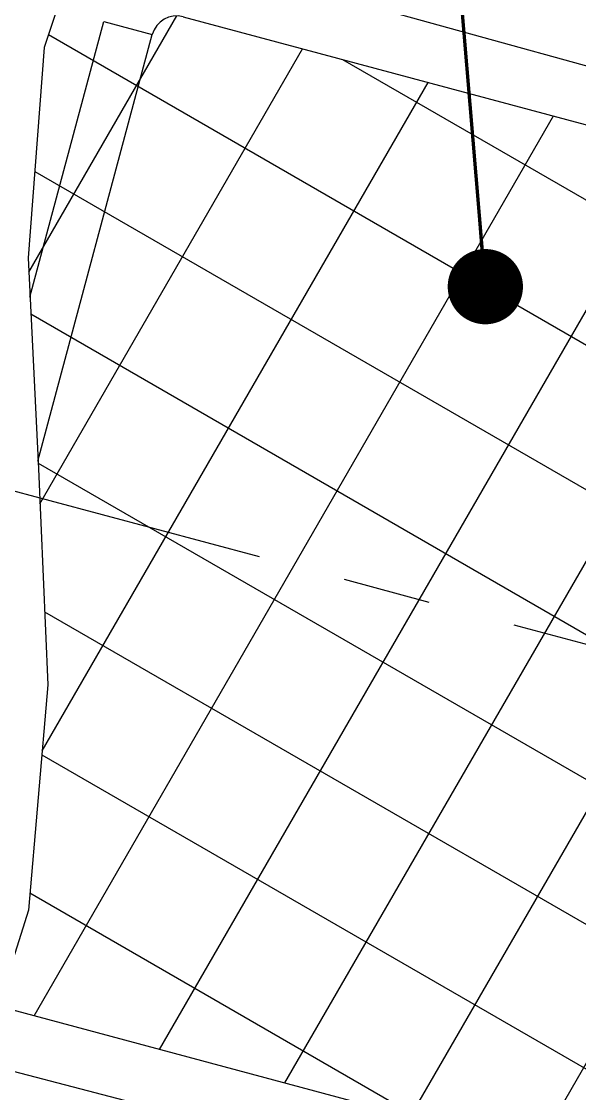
# Model space of a CAD drawing. Extents: x 41752 to 42172, y 12942 to 13239.
# Drawn here: x 42064.59 to 42075.71, y 13100.32 to 13121.69 of the extents above; entities that cross this region are included whole.
import ezdxf

# ---------------------------------------------------------------- set-up
doc = ezdxf.new("R2010")
doc.units = 0
doc.header["$LTSCALE"] = 7
doc.header["$MEASUREMENT"] = 0
doc.linetypes.add('CENTER', pattern=[2, 1.25, -0.25, 0.25, -0.25])
doc.layers.get('0').update_dxf_attribs({"color": 2, "linetype": 'CONTINUOUS'})
for name, color, linetype in [('1', 1, 'CENTER'), ('53', 7, 'CONTINUOUS'), ('63', 7, 'CONTINUOUS'), ('D', 2, 'CONTINUOUS'), ('DIM', 2, 'CONTINUOUS')]:
    doc.layers.add(name, color=color, linetype=linetype)
doc.styles.add('GHS', font='romans', dxfattribs={"bigfont": 'ghs'})
doc.dimstyles.new('STANDARD$7', dxfattribs={"dimtxt": 3.5, "dimasz": 3, "dimexe": 1, "dimexo": 1, "dimgap": 1, "dimtad": 1, "dimdec": 4, "dimzin": 0, "dimdsep": 46, "dimtxsty": 'GHS', "dimcen": 1, "dimclrd": 256, "dimclre": 256, "dimclrt": 2, "dimadec": 4, "dimazin": 0, "dimtfac": 1, "dimtdec": 4, "dimtmove": 2, "dimatfit": 2, "dimfxl": 0, "dimtolj": 1, "dimtzin": 0, "dimlwd": -1, "dimlwe": -1, "dimarcsym": 0})

msp = doc.modelspace()

# ---------------------------------------------------------------- linework, layer by layer
msp.add_lwpolyline([(42068.329, 13128.163), (42066.455, 13125.437), (42065.044, 13121.168), (42064.719, 13116.976), (42064.925, 13112.771), (42065.112, 13108.468), (42064.727, 13103.977), (42063.219, 13099.212), (42061.387, 13096.261)])
at = {"layer": '1'}
msp.add_line((41993.258, 13131.403), (42105.789, 13101.251), dxfattribs=at)
at = {"layer": '53', "color": 7, "linetype": 'Continuous'}
for p, q in [((42088.842, 13117.211), (42065.835, 13123.561)), ((42063.765, 13100.937), (42083.132, 13095.902))]:
    msp.add_line(p, q, dxfattribs=at)
at = {"layer": '63', "color": 7, "linetype": 'Continuous'}
for p, q in [((42064.757, 13116.19), (42066.23, 13121.686)), ((42066.23, 13121.686), (42067.196, 13121.427)), ((42067.808, 13121.78), (42081.331, 13118.157)), ((42064.918, 13112.925), (42067.196, 13121.427)), ((42076.155, 13098.838), (42064.121, 13102.063))]:
    msp.add_line(p, q, dxfattribs=at)
msp.add_arc((42067.679, 13121.297), 0.5, 75, 165, dxfattribs=at)
at = {"layer": 'DIM', "linetype": 'Continuous'}
for p, q in [((42064.733, 13116.687), (42067.683, 13121.797)), ((42065.129, 13121.424), (42079.918, 13112.885)), ((42064.955, 13112.073), (42070.191, 13121.142)), ((42070.987, 13120.929), (42080.588, 13115.385)), ((42064.999, 13107.148), (42072.691, 13120.472)), ((42064.839, 13101.87), (42075.191, 13119.802)), ((42067.339, 13101.201), (42077.691, 13119.132)), ((42064.852, 13118.697), (42079.249, 13110.385)), ((42069.839, 13100.531), (42080.191, 13118.462)), ((42064.774, 13115.856), (42078.579, 13107.885)), ((42064.92, 13112.884), (42077.909, 13105.385)), ((42072.339, 13099.861), (42079.971, 13113.08)), ((42064.955, 13112.073), (42065.015, 13112.176)), ((42065.049, 13109.923), (42077.239, 13102.885)), ((42064.992, 13107.069), (42076.569, 13100.385)), ((42064.757, 13104.318), (42072.597, 13099.792)), ((42074.839, 13099.191), (42077.471, 13103.75))]:
    msp.add_line(p, q, dxfattribs=at)

# ---------------------------------------------------------------- leaders
at = {"layer": 'D'}
msp.add_leader([(42073.831, 13116.4), (42071.448, 13145.122), (42021.448, 13145.328)], dimstyle='STANDARD$7', override={"dimasz": 1.5, "dimexe": 2, "dimexo": 1, "dimtad": 0, "dimcen": -0.5, "dimclrd": 256, "dimclre": 256, "dimclrt": 256, "dimadec": 4, "dimtix": 1, "dimtofl": 1, "dimtmove": 2, "dimatfit": 0, "dimldrblk": 'Dot', "dimlwd": 65535, "dimlwe": 65535}, dxfattribs=at)

doc.saveas('drawing.dxf')
